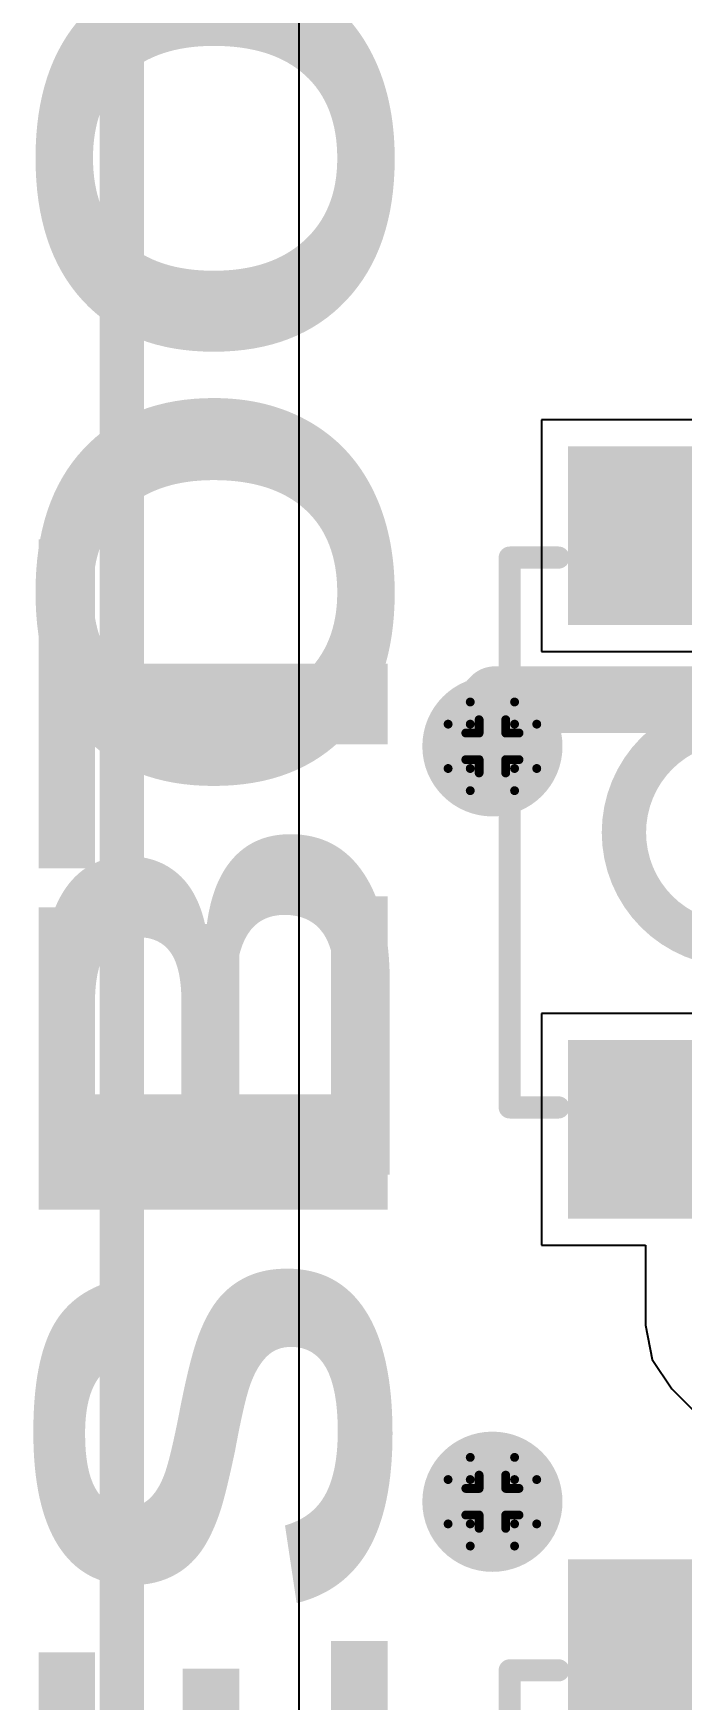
# Model space of a CAD drawing. Header units: inches. Extents: x -5 to 5258, y -4 to 5281.
# Drawn here: x -4.52 to -0.8, y 43.79 to 53.34 of the extents above; entities that cross this region are included whole.
import ezdxf

# ---------------------------------------------------------------- set-up
doc = ezdxf.new("R2010")
doc.units = ezdxf.units.IN
for name, color, linetype in [('Board Outline', 216, 'Continuous'), ('Bottom Layer', 5, 'Continuous'), ('Bottom Solder', 6, 'Continuous'), ('Drill Drawing', 1, 'Continuous'), ('Top Layer', 1, 'Continuous'), ('Top Overlay', 2, 'Continuous'), ('Top Paste', 8, 'Continuous'), ('Top Solder', 216, 'Continuous'), ('Via Holes', 16, 'Continuous')]:
    doc.layers.add(name, color=color, linetype=linetype)
doc.styles.add('Arial Black_Bold', font='', dxfattribs={"height": 0.2})
doc.styles.get('Arial Black_Bold').set_extended_font_data('Arial Black', bold=True)

# ---------------------------------------------------------------- blocks, each defined once
blk = doc.blocks.new('B3U_1000P_19')
at = {"layer": 'Top Layer'}
for points in [[(-2.11, 0.86), (-1.29, 0.86), (-1.29, -0.86), (-2.11, -0.86)], [(1.29, 0.86), (2.11, 0.86), (2.11, -0.86), (1.29, -0.86)]]:
    blk.add_hatch(color=1, dxfattribs=at).paths.add_polyline_path(points)
at = {"layer": 'Top Paste'}
for points in [[(-2.11, 0.86), (-1.29, 0.86), (-1.29, -0.86), (-2.11, -0.86)], [(1.29, 0.86), (2.11, 0.86), (2.11, -0.86), (1.29, -0.86)]]:
    blk.add_hatch(color=8, dxfattribs=at).paths.add_polyline_path(points)
at = {"layer": 'Top Solder'}
for points in [[(-2.2116, 0.9616), (-1.1884, 0.9616), (-1.1884, -0.9616), (-2.2116, -0.9616)], [(1.1884, 0.9616), (2.2116, 0.9616), (2.2116, -0.9616), (1.1884, -0.9616)]]:
    blk.add_hatch(color=216, dxfattribs=at).paths.add_polyline_path(points)
at = {"layer": 'Top Overlay', "const_width": 0.127}
for points in [[(-1.5748, 1.016), (-1.5748, 1.2954)], [(1.5748, 1.2954), (-1.5748, 1.2954)], [(1.5748, 1.016), (1.5748, 1.2954)], [(-1.5748, -1.2954), (-1.5748, -1.016)], [(1.5748, -1.2954), (1.5748, -1.016)], [(1.5748, -1.2954), (-1.5748, -1.2954)]]:
    blk.add_lwpolyline(points, dxfattribs=at)
at = {"layer": 'Top Overlay'}
for points, const_width in [([(-1.6065, 1.2954, 1), (-1.5431, 1.2954, 1)], 0.0635), ([(-1.6065, 1.2954, 1), (-1.5431, 1.2954, 1)], 0.0635), ([(1.5431, 1.2954, 1), (1.6065, 1.2954, 1)], 0.0635), ([(1.5431, 1.2954, 1), (1.6065, 1.2954, 1)], 0.0635), ([(-1.6065, 1.016, 1), (-1.5431, 1.016, 1)], 0.0635), ([(1.5431, 1.016, 1), (1.6066, 1.016, 1)], 0.0635), ([(0.6411, 0, 1), (-0.6411, 0, 1)], 0.254), ([(-0.7046, 0, 1), (-0.5776, 0, 1)], 0.127), ([(0.5776, 0, 1), (0.7046, 0, 1)], 0.127), ([(-1.6065, -1.016, 1), (-1.5431, -1.016, 1)], 0.0635), ([(1.5431, -1.016, 1), (1.6066, -1.016, 1)], 0.0635), ([(-1.6065, -1.2954, 1), (-1.5431, -1.2954, 1)], 0.0635), ([(-1.6065, -1.2954, 1), (-1.5431, -1.2954, 1)], 0.0635), ([(1.5431, -1.2954, 1), (1.6065, -1.2954, 1)], 0.0635), ([(1.5431, -1.2954, 1), (1.6065, -1.2954, 1)], 0.0635)]:
    blk.add_lwpolyline(points, format="xyb", close=True, dxfattribs=dict(at, const_width=const_width))
blk = doc.blocks.new('B3U_1000P_21')
at = {"layer": 'Top Layer'}
for points in [[(-2.11, 0.86), (-1.29, 0.86), (-1.29, -0.86), (-2.11, -0.86)], [(1.29, 0.86), (2.11, 0.86), (2.11, -0.86), (1.29, -0.86)]]:
    blk.add_hatch(color=1, dxfattribs=at).paths.add_polyline_path(points)
at = {"layer": 'Top Paste'}
for points in [[(-2.11, 0.86), (-1.29, 0.86), (-1.29, -0.86), (-2.11, -0.86)], [(1.29, 0.86), (2.11, 0.86), (2.11, -0.86), (1.29, -0.86)]]:
    blk.add_hatch(color=8, dxfattribs=at).paths.add_polyline_path(points)
at = {"layer": 'Top Solder'}
for points in [[(-2.2116, 0.9616), (-1.1884, 0.9616), (-1.1884, -0.9616), (-2.2116, -0.9616)], [(1.1884, 0.9616), (2.2116, 0.9616), (2.2116, -0.9616), (1.1884, -0.9616)]]:
    blk.add_hatch(color=216, dxfattribs=at).paths.add_polyline_path(points)
at = {"layer": 'Top Overlay', "const_width": 0.127}
for points in [[(-1.5748, 1.2954), (-1.5748, 1.016)], [(-1.5748, 1.2954), (1.5748, 1.2954)], [(1.5748, 1.2954), (1.5748, 1.016)], [(-1.5748, -1.016), (-1.5748, -1.2954)], [(1.5748, -1.016), (1.5748, -1.2954)], [(-1.5748, -1.2954), (1.5748, -1.2954)]]:
    blk.add_lwpolyline(points, dxfattribs=at)
at = {"layer": 'Top Overlay'}
for points, const_width in [([(-1.6065, 1.2954, 1), (-1.5431, 1.2954, 1)], 0.0635), ([(-1.6065, 1.2954, 1), (-1.5431, 1.2954, 1)], 0.0635), ([(1.5431, 1.2954, 1), (1.6065, 1.2954, 1)], 0.0635), ([(1.5431, 1.2954, 1), (1.6065, 1.2954, 1)], 0.0635), ([(-1.6065, 1.016, 1), (-1.5431, 1.016, 1)], 0.0635), ([(1.5431, 1.016, 1), (1.6066, 1.016, 1)], 0.0635), ([(0.6411, 0, 1), (-0.6411, 0, 1)], 0.254), ([(-0.7046, 0, 1), (-0.5776, 0, 1)], 0.127), ([(0.5776, 0, 1), (0.7046, 0, 1)], 0.127), ([(-1.6065, -1.016, 1), (-1.5431, -1.016, 1)], 0.0635), ([(1.5431, -1.016, 1), (1.6066, -1.016, 1)], 0.0635), ([(-1.6065, -1.2954, 1), (-1.5431, -1.2954, 1)], 0.0635), ([(-1.6065, -1.2954, 1), (-1.5431, -1.2954, 1)], 0.0635), ([(1.5431, -1.2954, 1), (1.6065, -1.2954, 1)], 0.0635), ([(1.5431, -1.2954, 1), (1.6065, -1.2954, 1)], 0.0635)]:
    blk.add_lwpolyline(points, format="xyb", close=True, dxfattribs=dict(at, const_width=const_width))

msp = doc.modelspace()

# ---------------------------------------------------------------- hatches: boundary and pattern name
at = {"layer": 'Bottom Layer'}
h = msp.add_hatch(color=5, dxfattribs=at)
edge = h.paths.add_edge_path()
edge.add_arc((-1.8864, 49.2529), 0.3, 0, 360)
h = msp.add_hatch(color=5, dxfattribs=at)
edge = h.paths.add_edge_path()
edge.add_arc((-1.8864, 44.9259), 0.3, 0, 360)
at = {"layer": 'Bottom Solder'}
h = msp.add_hatch(color=6, dxfattribs=at)
edge = h.paths.add_edge_path()
edge.add_arc((-1.8864, 49.2529), 0.4016, 0, 360)
h = msp.add_hatch(color=6, dxfattribs=at)
edge = h.paths.add_edge_path()
edge.add_arc((-1.8864, 44.9259), 0.4016, 0, 360)
at = {"layer": 'Top Layer'}
h = msp.add_hatch(color=1, dxfattribs=at)
edge = h.paths.add_edge_path()
edge.add_arc((-1.8864, 49.2529), 0.3, 0, 360)
h = msp.add_hatch(color=1, dxfattribs=at)
edge = h.paths.add_edge_path()
edge.add_arc((-1.8864, 44.9259), 0.3, 0, 360)
at = {"layer": 'Top Solder'}
h = msp.add_hatch(color=216, dxfattribs=at)
edge = h.paths.add_edge_path()
edge.add_arc((-1.8864, 49.2529), 0.4016, 0, 360)
h = msp.add_hatch(color=216, dxfattribs=at)
edge = h.paths.add_edge_path()
edge.add_arc((-1.8864, 44.9259), 0.4016, 0, 360)
at = {"layer": 'Via Holes'}
h = msp.add_hatch(color=7, dxfattribs=at)
edge = h.paths.add_edge_path()
edge.add_arc((-1.8864, 49.2529), 0.15, 0, 360)
h = msp.add_hatch(color=7, dxfattribs=at)
edge = h.paths.add_edge_path()
edge.add_arc((-1.8864, 44.9259), 0.15, 0, 360)

# ---------------------------------------------------------------- linework, layer by layer
at = {"layer": 'Board Outline', "const_width": 0.254}
msp.add_lwpolyline([(-4.0094, -3.9907), (-4.0094, 106.0093)], dxfattribs=at)
at = {"layer": 'Bottom Layer'}
msp.add_line((-2.993, 0.8135), (-2.993, 101.1167), dxfattribs=at)
at = {"layer": 'Drill Drawing', "const_width": 0.0508}
for points in [[(-2.0134, 49.3799), (-2.0134, 49.5069)], [(-2.0134, 49.5069), (-1.7594, 49.5069)], [(-1.7594, 49.3799), (-1.7594, 49.5069)], [(-2.1404, 49.1259), (-2.1404, 49.3799)], [(-2.1404, 49.3799), (-2.0134, 49.3799)], [(-2.0388, 49.1767), (-2.0388, 49.3291)], [(-2.0388, 49.3291), (-1.9626, 49.3291)], [(-1.9626, 49.3291), (-1.9626, 49.4053)], [(-1.9626, 49.4053), (-1.8102, 49.4053)], [(-1.8102, 49.3291), (-1.8102, 49.4053)], [(-1.8102, 49.3291), (-1.734, 49.3291)], [(-1.7594, 49.3799), (-1.6324, 49.3799)], [(-1.734, 49.1767), (-1.734, 49.3291)], [(-1.6324, 49.1259), (-1.6324, 49.3799)], [(-2.0388, 49.1767), (-1.9626, 49.1767)], [(-1.9626, 49.1005), (-1.9626, 49.1767)], [(-1.8102, 49.1767), (-1.734, 49.1767)], [(-1.8102, 49.1005), (-1.8102, 49.1767)], [(-2.1404, 49.1259), (-2.0134, 49.1259)], [(-2.0134, 48.9989), (-2.0134, 49.1259)], [(-1.9626, 49.1005), (-1.8102, 49.1005)], [(-1.7594, 49.1259), (-1.6324, 49.1259)], [(-1.7594, 48.9989), (-1.7594, 49.1259)], [(-2.0134, 48.9989), (-1.7594, 48.9989)], [(-2.0134, 45.0529), (-2.0134, 45.1799)], [(-2.0134, 45.1799), (-1.7594, 45.1799)], [(-1.7594, 45.0529), (-1.7594, 45.1799)], [(-2.1404, 44.7989), (-2.1404, 45.0529)], [(-2.1404, 45.0529), (-2.0134, 45.0529)], [(-1.9626, 45.0021), (-1.9626, 45.0783)], [(-1.9626, 45.0783), (-1.8102, 45.0783)], [(-1.8102, 45.0021), (-1.8102, 45.0783)], [(-1.7594, 45.0529), (-1.6324, 45.0529)], [(-1.6324, 44.7989), (-1.6324, 45.0529)], [(-2.0388, 44.8497), (-2.0388, 45.0021)], [(-2.0388, 45.0021), (-1.9626, 45.0021)], [(-1.8102, 45.0021), (-1.734, 45.0021)], [(-1.734, 44.8497), (-1.734, 45.0021)], [(-2.0388, 44.8497), (-1.9626, 44.8497)], [(-1.9626, 44.7735), (-1.9626, 44.8497)], [(-1.8102, 44.8497), (-1.734, 44.8497)], [(-1.8102, 44.7735), (-1.8102, 44.8497)], [(-2.1404, 44.7989), (-2.0134, 44.7989)], [(-2.0134, 44.6719), (-2.0134, 44.7989)], [(-1.9626, 44.7735), (-1.8102, 44.7735)], [(-1.7594, 44.7989), (-1.6324, 44.7989)], [(-1.7594, 44.6719), (-1.7594, 44.7989)], [(-2.0134, 44.6719), (-1.7594, 44.6719)]]:
    msp.add_lwpolyline(points, dxfattribs=at)
at = {"layer": 'Drill Drawing', "const_width": 0.0254}
for points in [[(-2.0261, 49.5069, 1), (-2.0007, 49.5069, 1)], [(-2.0261, 49.5069, 1), (-2.0007, 49.5069, 1)], [(-1.7721, 49.5069, 1), (-1.7467, 49.5069, 1)], [(-1.7721, 49.5069, 1), (-1.7467, 49.5069, 1)], [(-2.1531, 49.3799, 1), (-2.1277, 49.3799, 1)], [(-2.1531, 49.3799, 1), (-2.1277, 49.3799, 1)], [(-2.0515, 49.3291, 1), (-2.0261, 49.3291, 1)], [(-2.0515, 49.3291, 1), (-2.0261, 49.3291, 1)], [(-2.0261, 49.3799, 1), (-2.0007, 49.3799, 1)], [(-2.0261, 49.3799, 1), (-2.0007, 49.3799, 1)], [(-1.9753, 49.4053, 1), (-1.9499, 49.4053, 1)], [(-1.9753, 49.4053, 1), (-1.9499, 49.4053, 1)], [(-1.9753, 49.3291, 1), (-1.9499, 49.3291, 1)], [(-1.9753, 49.3291, 1), (-1.9499, 49.3291, 1)], [(-1.8229, 49.4053, 1), (-1.7975, 49.4053, 1)], [(-1.8229, 49.4053, 1), (-1.7975, 49.4053, 1)], [(-1.8229, 49.3291, 1), (-1.7975, 49.3291, 1)], [(-1.8229, 49.3291, 1), (-1.7975, 49.3291, 1)], [(-1.7721, 49.3799, 1), (-1.7467, 49.3799, 1)], [(-1.7721, 49.3799, 1), (-1.7467, 49.3799, 1)], [(-1.7467, 49.3291, 1), (-1.7213, 49.3291, 1)], [(-1.7467, 49.3291, 1), (-1.7213, 49.3291, 1)], [(-1.6451, 49.3799, 1), (-1.6197, 49.3799, 1)], [(-1.6451, 49.3799, 1), (-1.6197, 49.3799, 1)], [(-2.0515, 49.1767, 1), (-2.0261, 49.1767, 1)], [(-2.0515, 49.1767, 1), (-2.0261, 49.1767, 1)], [(-1.9753, 49.1767, 1), (-1.9499, 49.1767, 1)], [(-1.9753, 49.1767, 1), (-1.9499, 49.1767, 1)], [(-1.8229, 49.1767, 1), (-1.7975, 49.1767, 1)], [(-1.8229, 49.1767, 1), (-1.7975, 49.1767, 1)], [(-1.7467, 49.1767, 1), (-1.7213, 49.1767, 1)], [(-1.7467, 49.1767, 1), (-1.7213, 49.1767, 1)], [(-2.1531, 49.1259, 1), (-2.1277, 49.1259, 1)], [(-2.1531, 49.1259, 1), (-2.1277, 49.1259, 1)], [(-2.0261, 49.1259, 1), (-2.0007, 49.1259, 1)], [(-2.0261, 49.1259, 1), (-2.0007, 49.1259, 1)], [(-1.9753, 49.1005, 1), (-1.9499, 49.1005, 1)], [(-1.9753, 49.1005, 1), (-1.9499, 49.1005, 1)], [(-1.8229, 49.1005, 1), (-1.7975, 49.1005, 1)], [(-1.8229, 49.1005, 1), (-1.7975, 49.1005, 1)], [(-1.7721, 49.1259, 1), (-1.7467, 49.1259, 1)], [(-1.7721, 49.1259, 1), (-1.7467, 49.1259, 1)], [(-1.6451, 49.1259, 1), (-1.6197, 49.1259, 1)], [(-1.6451, 49.1259, 1), (-1.6197, 49.1259, 1)], [(-2.0261, 48.9989, 1), (-2.0007, 48.9989, 1)], [(-2.0261, 48.9989, 1), (-2.0007, 48.9989, 1)], [(-1.7721, 48.9989, 1), (-1.7467, 48.9989, 1)], [(-1.7721, 48.9989, 1), (-1.7467, 48.9989, 1)], [(-2.0261, 45.1799, 1), (-2.0007, 45.1799, 1)], [(-2.0261, 45.1799, 1), (-2.0007, 45.1799, 1)], [(-1.7721, 45.1799, 1), (-1.7467, 45.1799, 1)], [(-1.7721, 45.1799, 1), (-1.7467, 45.1799, 1)], [(-2.1531, 45.0529, 1), (-2.1277, 45.0529, 1)], [(-2.1531, 45.0529, 1), (-2.1277, 45.0529, 1)], [(-2.0261, 45.0529, 1), (-2.0007, 45.0529, 1)], [(-2.0261, 45.0529, 1), (-2.0007, 45.0529, 1)], [(-1.9753, 45.0783, 1), (-1.9499, 45.0783, 1)], [(-1.9753, 45.0783, 1), (-1.9499, 45.0783, 1)], [(-1.8229, 45.0783, 1), (-1.7975, 45.0783, 1)], [(-1.8229, 45.0783, 1), (-1.7975, 45.0783, 1)], [(-1.7721, 45.0529, 1), (-1.7467, 45.0529, 1)], [(-1.7721, 45.0529, 1), (-1.7467, 45.0529, 1)], [(-1.6451, 45.0529, 1), (-1.6197, 45.0529, 1)], [(-1.6451, 45.0529, 1), (-1.6197, 45.0529, 1)], [(-2.0515, 45.0021, 1), (-2.0261, 45.0021, 1)], [(-2.0515, 45.0021, 1), (-2.0261, 45.0021, 1)], [(-1.9753, 45.0021, 1), (-1.9499, 45.0021, 1)], [(-1.9753, 45.0021, 1), (-1.9499, 45.0021, 1)], [(-1.8229, 45.0021, 1), (-1.7975, 45.0021, 1)], [(-1.8229, 45.0021, 1), (-1.7975, 45.0021, 1)], [(-1.7467, 45.0021, 1), (-1.7213, 45.0021, 1)], [(-1.7467, 45.0021, 1), (-1.7213, 45.0021, 1)], [(-2.0515, 44.8497, 1), (-2.0261, 44.8497, 1)], [(-2.0515, 44.8497, 1), (-2.0261, 44.8497, 1)], [(-1.9753, 44.8497, 1), (-1.9499, 44.8497, 1)], [(-1.9753, 44.8497, 1), (-1.9499, 44.8497, 1)], [(-1.8229, 44.8497, 1), (-1.7975, 44.8497, 1)], [(-1.8229, 44.8497, 1), (-1.7975, 44.8497, 1)], [(-1.7467, 44.8497, 1), (-1.7213, 44.8497, 1)], [(-1.7467, 44.8497, 1), (-1.7213, 44.8497, 1)], [(-2.1531, 44.7989, 1), (-2.1277, 44.7989, 1)], [(-2.1531, 44.7989, 1), (-2.1277, 44.7989, 1)], [(-2.0261, 44.7989, 1), (-2.0007, 44.7989, 1)], [(-2.0261, 44.7989, 1), (-2.0007, 44.7989, 1)], [(-1.9753, 44.7735, 1), (-1.9499, 44.7735, 1)], [(-1.9753, 44.7735, 1), (-1.9499, 44.7735, 1)], [(-1.8229, 44.7735, 1), (-1.7975, 44.7735, 1)], [(-1.8229, 44.7735, 1), (-1.7975, 44.7735, 1)], [(-1.7721, 44.7989, 1), (-1.7467, 44.7989, 1)], [(-1.7721, 44.7989, 1), (-1.7467, 44.7989, 1)], [(-1.6451, 44.7989, 1), (-1.6197, 44.7989, 1)], [(-1.6451, 44.7989, 1), (-1.6197, 44.7989, 1)], [(-2.0261, 44.6719, 1), (-2.0007, 44.6719, 1)], [(-2.0261, 44.6719, 1), (-2.0007, 44.6719, 1)], [(-1.7721, 44.6719, 1), (-1.7467, 44.6719, 1)], [(-1.7721, 44.6719, 1), (-1.7467, 44.6719, 1)]]:
    msp.add_lwpolyline(points, format="xyb", close=True, dxfattribs=at)
at = {"layer": 'Top Layer'}
for p, q in [((-2.993, 0.8135), (-2.993, 101.1167)), ((0.6222, 51.1233), (-1.6058, 51.1233)), ((-1.6058, 51.1233), (-1.6058, 49.7953)), ((-1.6058, 49.7953), (0.6222, 49.7953)), ((0.6222, 47.7233), (-1.6058, 47.7233)), ((-1.6058, 47.7233), (-1.6058, 46.3953)), ((-1.6058, 46.3953), (-1.0097, 46.3953)), ((-1.0097, 46.3953), (-1.0097, 45.9382)), ((-1.0097, 45.9382), (-0.9703, 45.7399)), ((-0.9703, 45.7399), (-0.858, 45.5719)), ((-0.858, 45.5719), (-0.3878, 45.1017))]:
    msp.add_line(p, q, dxfattribs=at)
at = {"layer": 'Top Layer', "const_width": 0.381}
for points in [[(-1.8864, 49.5069), (-1.8728, 49.5205)], [(-1.8728, 49.5205), (1.7119, 49.5205)]]:
    msp.add_lwpolyline(points, dxfattribs=at)
at = {"layer": 'Top Layer', "const_width": 0.1905}
for points in [[(-1.9816, 49.5069, 1), (-1.7911, 49.5069, 1)], [(-1.9681, 49.5205, 1), (-1.7776, 49.5205, 1)], [(-1.9681, 49.5205, 1), (-1.7776, 49.5205, 1)]]:
    msp.add_lwpolyline(points, format="xyb", close=True, dxfattribs=at)

# ---------------------------------------------------------------- block references
for name, p, rotation in [('B3U_1000P_19', (-0.4918, 48.7593), 270), ('B3U_1000P_21', (-0.4918, 42.3852), 90)]:
    msp.add_blockref(name, p, dxfattribs=dict(rotation=rotation))

# ---------------------------------------------------------------- texts
at = {"layer": 'Top Overlay', "style": 'Arial Black_Bold'}
for s, p in [('BOOT', (-2.4745, 46.5855)), ('RESET', (-2.4872, 39.8109))]:
    msp.add_text(s, height=2, rotation=90, dxfattribs=at).set_placement(p)

doc.saveas('drawing.dxf')
